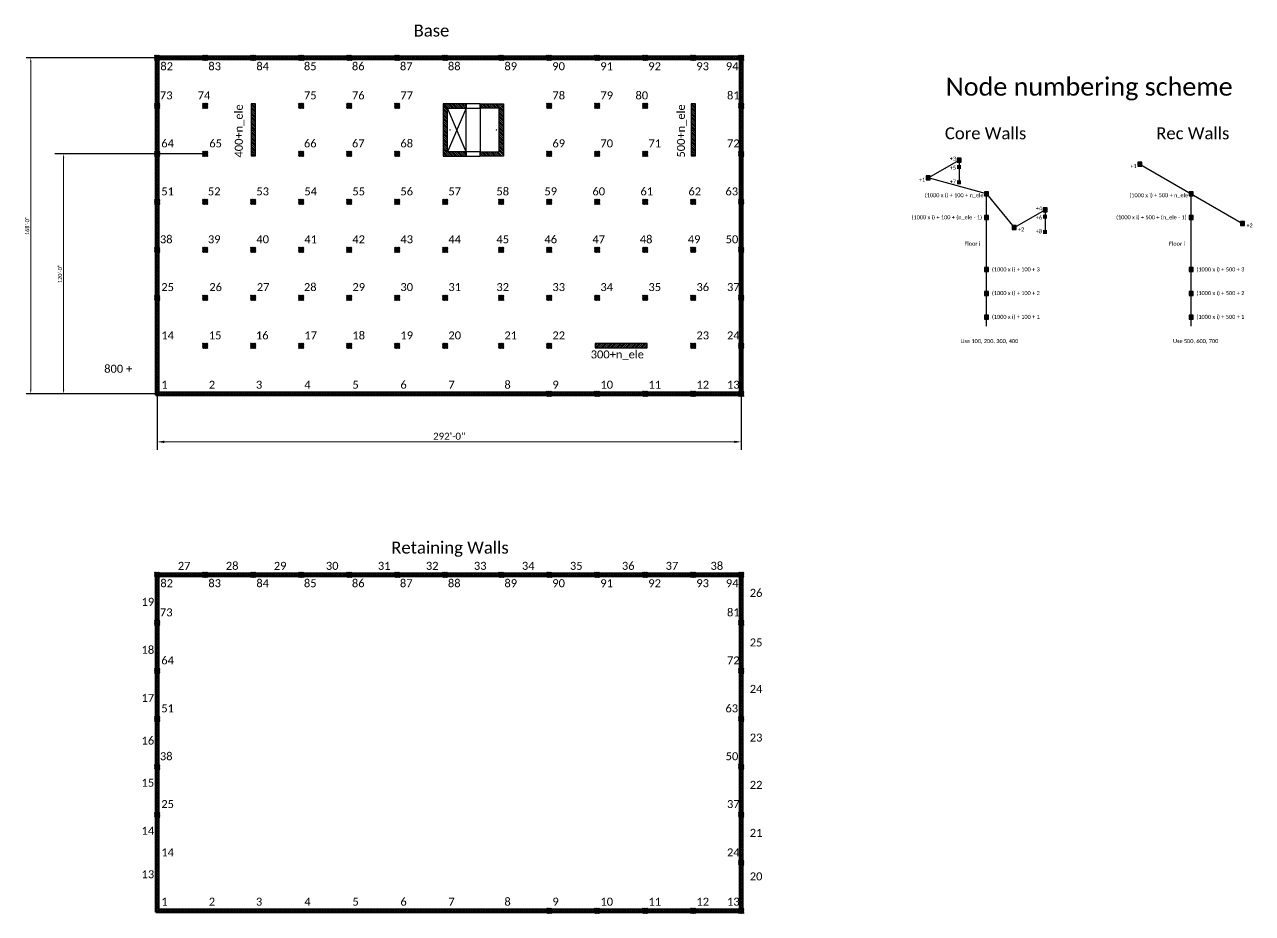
# Model space of a CAD drawing. Header units: inches. Extents: x -30573 to 11520, y -22457 to 4202.
# Drawn here: x -12051 to -4685, y -9743 to -4409 of the extents above; entities that cross this region are included whole.
import ezdxf

# ---------------------------------------------------------------- set-up
doc = ezdxf.new("R2010")
doc.units = ezdxf.units.IN
doc.set_wipeout_variables(frame=1)
doc.header["$PDMODE"] = 35
doc.layers.get('Defpoints').update_dxf_attribs({"lineweight": 70})
for name, color, linetype, lineweight in [('CONCRETO1', 6, 'Continuous', 50), ('CONCRETO2', 5, 'Continuous', 30), ('CONCRETO3', 4, 'Continuous', 25), ('CONCRETO7', 8, 'Continuous', 9), ('LAMARILLO', 2, 'Continuous', 15), ('TEXTO', 1, 'Continuous', 13)]:
    doc.layers.add(name, color=color, linetype=linetype, lineweight=lineweight)
doc.styles.add('CopyA1_16', font='calibri.ttf', dxfattribs={"height": 24})
doc.styles.add('CopyA1_16_XL', font='calibri.ttf', dxfattribs={"height": 42})
doc.dimstyles.new('Copy-PONDERA1_16', dxfattribs={"dimscale": 0, "dimtxt": 24, "dimasz": 24, "dimexe": 1.25, "dimexo": 0.625, "dimgap": 9, "dimtad": 1, "dimdec": 1, "dimrnd": 0.5, "dimzin": 1, "dimdsep": 46, "dimlunit": 4, "dimtxsty": 'CopyA1_16', "dimcen": 0.5, "dimse1": 1, "dimse2": 1, "dimclrd": 256, "dimclrt": 256, "dimadec": 1, "dimazin": 0, "dimtfac": 1, "dimtdec": 1, "dimtmove": 0, "dimatfit": 3, "dimfxl": 1, "dimfrac": 2, "dimlwd": 13, "dimarcsym": 0})
doc.dimstyles.new('Copy-PONDERA1_16_XL', dxfattribs={"dimscale": 0, "dimtxt": 42, "dimasz": 42, "dimexe": 1.25, "dimexo": 0.625, "dimgap": 12, "dimtad": 1, "dimdec": 1, "dimrnd": 0.5, "dimzin": 1, "dimdsep": 46, "dimlunit": 4, "dimtxsty": 'CopyA1_16_XL', "dimcen": 0.5, "dimse1": 1, "dimse2": 1, "dimclrd": 256, "dimclrt": 256, "dimadec": 1, "dimazin": 0, "dimtfac": 1, "dimtdec": 1, "dimtmove": 0, "dimatfit": 3, "dimfxl": 1, "dimfrac": 2, "dimlwd": 13, "dimarcsym": 0})
pattern_1 = [(135, (-6079.526, -6720.769), (-5.61266, -5.61266), [])]

# ---------------------------------------------------------------- blocks, each defined once
blk = doc.blocks.new('C32x32')
blk.add_wipeout([(-16, -16), (16, -16), (16, 16), (-16, 16)]).dxf.layer = 'CONCRETO2'
at = {"layer": 'CONCRETO7'}
h = blk.add_hatch(dxfattribs=at)
h.set_pattern_fill('ANSI31', color=256)
h.set_pattern_definition([(45, (8374.7102, -1283.7708), (-2.245064, 2.245064), [])])
h.paths.add_polyline_path([(-16, -16), (16, -16), (16, 16), (-16, 16)])
blk = doc.blocks.new('*D53')
at = {"layer": 'Defpoints', "color": 0, "transparency": 16777216}
for p in [(-12013.5, -4609), (-12013.5, -4609), (-12013.5, -6625)]:
    blk.add_point(p, dxfattribs=at)
at = {"layer": 'TEXTO', "lineweight": 13, "transparency": 16777216}
blk.add_line((-12013.5, -6601), (-12013.5, -4633), dxfattribs=at)
at = {"layer": 'TEXTO', "transparency": 16777216}
for points in [[(-12017.5, -4633), (-12009.5, -4633), (-12013.5, -4609)], [(-12017.5, -6601), (-12009.5, -6601), (-12013.5, -6625)]]:
    blk.add_solid(points, dxfattribs=at)
at = {"layer": 'TEXTO', "transparency": 16777216, "insert": (-12034.8, -5617), "char_height": 24, "attachment_point": 5, "rotation": 90, "style": 'CopyA1_16'}
blk.add_mtext('168\'-0"', dxfattribs=at)
blk = doc.blocks.new('*D54')
at = {"layer": 'Defpoints', "color": 0, "transparency": 16777216}
for p in [(-11816.4, -5185), (-11816.4, -5185), (-11816.4, -6625)]:
    blk.add_point(p, dxfattribs=at)
at = {"layer": 'TEXTO', "lineweight": 13, "transparency": 16777216}
blk.add_line((-11816.4, -6601), (-11816.4, -5209), dxfattribs=at)
at = {"layer": 'TEXTO', "transparency": 16777216}
for points in [[(-11820.4, -5209), (-11812.4, -5209), (-11816.4, -5185)], [(-11820.4, -6601), (-11812.4, -6601), (-11816.4, -6625)]]:
    blk.add_solid(points, dxfattribs=at)
at = {"layer": 'TEXTO', "transparency": 16777216, "insert": (-11837.7, -5905), "char_height": 24, "attachment_point": 5, "rotation": 90, "style": 'CopyA1_16'}
blk.add_mtext('120\'-0"', dxfattribs=at)
blk = doc.blocks.new('*D1413')
at = {"layer": 'Defpoints', "color": 0, "transparency": 16777216}
for p in [(-11255, -6913.3), (-7751, -6913.3), (-7751, -6913.3)]:
    blk.add_point(p, dxfattribs=at)
at = {"layer": 'LAMARILLO', "lineweight": 13, "transparency": 16777216}
blk.add_line((-11213, -6913.3), (-7793, -6913.3), dxfattribs=at)
at = {"layer": 'LAMARILLO', "transparency": 16777216}
for points in [[(-11213, -6906.3), (-11213, -6920.3), (-11255, -6913.3)], [(-7793, -6906.3), (-7793, -6920.3), (-7751, -6913.3)]]:
    blk.add_solid(points, dxfattribs=at)
at = {"layer": 'LAMARILLO', "transparency": 16777216, "insert": (-9503, -6879.8), "char_height": 42, "attachment_point": 5, "style": 'CopyA1_16_XL'}
blk.add_mtext('292\'-0"', dxfattribs=at)

msp = doc.modelspace()

# ---------------------------------------------------------------- hatches: boundary and pattern name
at = {"layer": 'CONCRETO3'}
h = msp.add_hatch(color=256, dxfattribs=at)
h.dxf.hatch_style = 1
h.paths.add_polyline_path([(-6456.73, -5234.649), (-6432.73, -5234.649), (-6432.73, -5210.649), (-6456.73, -5210.649)])
h = msp.add_hatch(color=256, dxfattribs=at)
h.dxf.hatch_style = 1
h.paths.add_polyline_path([(-6456.73, -5276.266), (-6432.73, -5276.266), (-6432.73, -5252.266), (-6456.73, -5252.266)])
h = msp.add_hatch(color=256, dxfattribs=at)
h.dxf.hatch_style = 1
h.paths.add_polyline_path([(-5373.104, -5258.709), (-5349.104, -5258.709), (-5349.104, -5234.709), (-5373.104, -5234.709)])
h = msp.add_hatch(color=256, dxfattribs=at)
h.dxf.hatch_style = 1
h.paths.add_polyline_path([(-6641.85, -5341.529), (-6617.85, -5341.529), (-6617.85, -5317.529), (-6641.85, -5317.529)])
h = msp.add_hatch(color=256, dxfattribs=at)
h.dxf.hatch_style = 1
h.paths.add_polyline_path([(-6456.73, -5367.121), (-6432.73, -5367.121), (-6432.73, -5343.121), (-6456.73, -5343.121)])
h = msp.add_hatch(color=256, dxfattribs=at)
h.dxf.hatch_style = 1
h.paths.add_polyline_path([(-6291.362, -5437.004), (-6267.362, -5437.004), (-6267.362, -5413.004), (-6291.362, -5413.004)])
h = msp.add_hatch(color=256, dxfattribs=at)
h.dxf.hatch_style = 1
h.paths.add_polyline_path([(-5064.288, -5437.004), (-5040.288, -5437.004), (-5040.288, -5413.004), (-5064.288, -5413.004)])
h = msp.add_hatch(color=256, dxfattribs=at)
h.dxf.hatch_style = 1
h.paths.add_polyline_path([(-5940.874, -5532.479), (-5916.874, -5532.479), (-5916.874, -5508.479), (-5940.874, -5508.479)])
h = msp.add_hatch(color=256, dxfattribs=at)
h.dxf.hatch_style = 1
h.paths.add_polyline_path([(-5940.874, -5532.479), (-5916.874, -5532.479), (-5916.874, -5508.479), (-5940.874, -5508.479)])
h = msp.add_hatch(color=256, dxfattribs=at)
h.dxf.hatch_style = 1
h.paths.add_polyline_path([(-6291.362, -5579.4), (-6267.362, -5579.4), (-6267.362, -5555.4), (-6291.362, -5555.4)])
h = msp.add_hatch(color=256, dxfattribs=at)
h.dxf.hatch_style = 1
h.paths.add_polyline_path([(-5940.874, -5574.096), (-5916.874, -5574.096), (-5916.874, -5550.096), (-5940.874, -5550.096)])
h = msp.add_hatch(color=256, dxfattribs=at)
h.dxf.hatch_style = 1
h.paths.add_polyline_path([(-5064.288, -5579.4), (-5040.288, -5579.4), (-5040.288, -5555.4), (-5064.288, -5555.4)])
h = msp.add_hatch(color=256, dxfattribs=at)
h.dxf.hatch_style = 1
h.paths.add_polyline_path([(-4755.473, -5615.299), (-4731.473, -5615.299), (-4731.473, -5591.299), (-4755.473, -5591.299)])
h = msp.add_hatch(color=256, dxfattribs=at)
h.dxf.hatch_style = 1
h.paths.add_polyline_path([(-6125.994, -5639.359), (-6101.994, -5639.359), (-6101.994, -5615.359), (-6125.994, -5615.359)])
h = msp.add_hatch(color=256, dxfattribs=at)
h.dxf.hatch_style = 1
h.paths.add_polyline_path([(-5940.874, -5664.951), (-5916.874, -5664.951), (-5916.874, -5640.951), (-5940.874, -5640.951)])
h = msp.add_hatch(color=256, dxfattribs=at)
h.dxf.hatch_style = 1
h.paths.add_polyline_path([(-6291.362, -5891.921), (-6267.362, -5891.921), (-6267.362, -5867.921), (-6291.362, -5867.921)])
h = msp.add_hatch(color=256, dxfattribs=at)
h.dxf.hatch_style = 1
h.paths.add_polyline_path([(-5064.288, -5891.921), (-5040.288, -5891.921), (-5040.288, -5867.921), (-5064.288, -5867.921)])
h = msp.add_hatch(color=256, dxfattribs=at)
h.dxf.hatch_style = 1
h.paths.add_polyline_path([(-6291.362, -6034.317), (-6267.362, -6034.317), (-6267.362, -6010.317), (-6291.362, -6010.317)])
h = msp.add_hatch(color=256, dxfattribs=at)
h.dxf.hatch_style = 1
h.paths.add_polyline_path([(-5064.288, -6034.317), (-5040.288, -6034.317), (-5040.288, -6010.317), (-5064.288, -6010.317)])
h = msp.add_hatch(color=256, dxfattribs=at)
h.dxf.hatch_style = 1
h.paths.add_polyline_path([(-6291.362, -6176.713), (-6267.362, -6176.713), (-6267.362, -6152.713), (-6291.362, -6152.713)])
h = msp.add_hatch(color=256, dxfattribs=at)
h.dxf.hatch_style = 1
h.paths.add_polyline_path([(-5064.288, -6176.713), (-5040.288, -6176.713), (-5040.288, -6152.713), (-5064.288, -6152.713)])
at = {"layer": 'CONCRETO7'}
h = msp.add_hatch(dxfattribs=at)
h.set_pattern_fill('ANSI31', color=256, scale=2.5, angle=90)
h.set_pattern_definition([(135, (5770.481, 3000), (-5.61266, -5.61266), [])])
h.paths.add_polyline_path([(-11263.023, -6632.968), (-11263.023, -4600.968), (-7743.023, -4600.968), (-7743.023, -6632.968)])
h.paths.add_polyline_path([(-11247.023, -6616.968), (-11247.023, -4616.968), (-7759.023, -4616.968), (-7759.023, -6616.968)], flags=16)
h = msp.add_hatch(dxfattribs=at)
h.set_pattern_fill('ANSI31', color=256, scale=2.5, angle=90)
h.set_pattern_definition([(135, (-4342.0556, -19222.289), (-5.61266, -5.61266), [])])
h.paths.add_polyline_path([(-10692.023, -4884.968), (-10692.023, -5196.968), (-10666.023, -5196.968), (-10666.023, -4884.968)])
h = msp.add_hatch(dxfattribs=at)
h.set_pattern_fill('ANSI31', color=256, scale=2.5, angle=90)
h.set_pattern_definition(pattern_1)
h.paths.add_polyline_path([(-9401.023, -5171.968), (-9514.023, -5171.968), (-9514.023, -4909.968), (-9401.023, -4909.968), (-9401.023, -4883.968), (-9540.023, -4883.968), (-9540.023, -5197.968), (-9401.023, -5197.968)])
h = msp.add_hatch(dxfattribs=at)
h.set_pattern_fill('ANSI31', color=256, scale=2.5, angle=90)
h.set_pattern_definition(pattern_1)
h.paths.add_polyline_path([(-9317.023, -5171.968), (-9204.023, -5171.968), (-9204.023, -4909.968), (-9317.023, -4909.968), (-9317.023, -4883.968), (-9178.023, -4883.968), (-9178.023, -5197.968), (-9317.023, -5197.968)])
h = msp.add_hatch(dxfattribs=at)
h.set_pattern_fill('ANSI31', color=256, scale=2.5, angle=90)
h.set_pattern_definition([(135, (-1702.0556, -19222.289), (-5.61266, -5.61266), [])])
h.paths.add_polyline_path([(-8052.023, -4884.968), (-8052.023, -5196.968), (-8026.023, -5196.968), (-8026.023, -4884.968)])
h = msp.add_hatch(dxfattribs=at)
h.set_pattern_fill('ANSI31', color=256, scale=2.5)
h.set_pattern_definition([(45, (-22652.345, -12673.935), (-5.61266, 5.61266), [])])
h.paths.add_polyline_path([(-8315.023, -6323.968), (-8627.023, -6323.968), (-8627.023, -6349.968), (-8315.023, -6349.968)])
h = msp.add_hatch(dxfattribs=at)
h.set_pattern_fill('ANSI31', color=256, scale=2.5, angle=90)
h.set_pattern_definition([(135, (5770.481, -102.226), (-5.61266, -5.61266), [])])
h.paths.add_polyline_path([(-11263.023, -9735.194), (-11263.023, -7703.194), (-7743.023, -7703.194), (-7743.023, -9735.194)])
h.paths.add_polyline_path([(-11247.023, -9719.194), (-11247.023, -7719.194), (-7759.023, -7719.194), (-7759.023, -9719.194)], flags=16)

# ---------------------------------------------------------------- linework, layer by layer
at = {"layer": 'CONCRETO1'}
for points in [[(-11263.023, -6632.968), (-11263.023, -4600.968), (-7743.023, -4600.968), (-7743.023, -6632.968)], [(-11247.023, -6616.968), (-11247.023, -4616.968), (-7759.023, -4616.968), (-7759.023, -6616.968)], [(-11263.023, -9735.194), (-11263.023, -7703.194), (-7743.023, -7703.194), (-7743.023, -9735.194)], [(-11247.023, -9719.194), (-11247.023, -7719.194), (-7759.023, -7719.194), (-7759.023, -9719.194)]]:
    msp.add_lwpolyline(points, close=True, dxfattribs=at)
at = {"layer": 'CONCRETO3'}
for p, q in [((-11111.023, -4608.968), (-12041.535, -4608.968)), ((-9401.023, -5171.968), (-9514.023, -4909.968)), ((-9401.023, -4909.968), (-9514.023, -5171.968)), ((-9401.023, -5171.968), (-9401.023, -4909.968)), ((-9317.023, -4909.968), (-9317.023, -5171.968)), ((-10955.023, -5184.968), (-11868.596, -5184.968)), ((-7751.023, -5184.968), (-7751.023, -6960.386)), ((-6629.85, -5329.529), (-6444.73, -5222.649)), ((-6444.73, -5222.649), (-6444.73, -5356.467)), ((-5361.104, -5246.709), (-4743.473, -5603.299)), ((-6279.362, -5425.004), (-6629.85, -5329.529)), ((-6279.362, -6218.087), (-6279.362, -5425.004)), ((-6279.362, -5425.004), (-6113.994, -5627.359)), ((-5052.288, -6218.087), (-5052.288, -5425.004)), ((-6113.994, -5627.359), (-5928.874, -5520.479)), ((-5928.874, -5520.479), (-5928.874, -5654.297)), ((-6125.994, -5620.43), (-6113.994, -5627.359)), ((-11255.023, -6624.968), (-12041.535, -6624.968)), ((-11255.023, -6624.968), (-11255.023, -6960.386))]:
    msp.add_line(p, q, dxfattribs=at)
for points in [[(-10692.023, -4884.968), (-10692.023, -5196.968), (-10666.023, -5196.968), (-10666.023, -4884.968)], [(-9401.023, -5171.968), (-9514.023, -5171.968), (-9514.023, -4909.968), (-9401.023, -4909.968), (-9401.023, -4883.968), (-9540.023, -4883.968), (-9540.023, -5197.968), (-9401.023, -5197.968)], [(-9401.023, -4909.968), (-9317.023, -4909.968), (-9317.023, -4883.968), (-9401.023, -4883.968)], [(-9317.023, -5171.968), (-9204.023, -5171.968), (-9204.023, -4909.968), (-9317.023, -4909.968), (-9317.023, -4883.968), (-9178.023, -4883.968), (-9178.023, -5197.968), (-9317.023, -5197.968)], [(-8052.023, -4884.968), (-8052.023, -5196.968), (-8026.023, -5196.968), (-8026.023, -4884.968)], [(-9401.023, -5197.968), (-9317.023, -5197.968), (-9317.023, -5171.968), (-9401.023, -5171.968)], [(-6456.73, -5234.649), (-6432.73, -5234.649), (-6432.73, -5210.649), (-6456.73, -5210.649)], [(-5373.104, -5258.709), (-5349.104, -5258.709), (-5349.104, -5234.709), (-5373.104, -5234.709)], [(-6641.85, -5341.529), (-6617.85, -5341.529), (-6617.85, -5317.529), (-6641.85, -5317.529)], [(-6291.362, -5437.004), (-6267.362, -5437.004), (-6267.362, -5413.004), (-6291.362, -5413.004)], [(-5064.288, -5437.004), (-5040.288, -5437.004), (-5040.288, -5413.004), (-5064.288, -5413.004)], [(-5940.874, -5532.479), (-5916.874, -5532.479), (-5916.874, -5508.479), (-5940.874, -5508.479)], [(-5940.874, -5532.479), (-5916.874, -5532.479), (-5916.874, -5508.479), (-5940.874, -5508.479)], [(-6291.362, -5579.4), (-6267.362, -5579.4), (-6267.362, -5555.4), (-6291.362, -5555.4)], [(-5064.288, -5579.4), (-5040.288, -5579.4), (-5040.288, -5555.4), (-5064.288, -5555.4)], [(-4755.473, -5615.299), (-4731.473, -5615.299), (-4731.473, -5591.299), (-4755.473, -5591.299)], [(-6125.994, -5639.359), (-6101.994, -5639.359), (-6101.994, -5615.359), (-6125.994, -5615.359)], [(-6291.362, -5891.921), (-6267.362, -5891.921), (-6267.362, -5867.921), (-6291.362, -5867.921)], [(-5064.288, -5891.921), (-5040.288, -5891.921), (-5040.288, -5867.921), (-5064.288, -5867.921)], [(-6291.362, -6034.317), (-6267.362, -6034.317), (-6267.362, -6010.317), (-6291.362, -6010.317)], [(-5064.288, -6034.317), (-5040.288, -6034.317), (-5040.288, -6010.317), (-5064.288, -6010.317)], [(-6291.362, -6176.713), (-6267.362, -6176.713), (-6267.362, -6152.713), (-6291.362, -6152.713)], [(-5064.288, -6176.713), (-5040.288, -6176.713), (-5040.288, -6152.713), (-5064.288, -6152.713)], [(-8315.023, -6323.968), (-8627.023, -6323.968), (-8627.023, -6349.968), (-8315.023, -6349.968)]]:
    msp.add_lwpolyline(points, close=True, dxfattribs=at)
for p in [(-10679.023, -5040.968), (-9497.936, -5040.968), (-9220.11, -5040.968), (-8039.023, -5040.968), (-8471.023, -6336.968)]:
    msp.add_point(p, dxfattribs=at)
at = {"layer": 'LAMARILLO'}
msp.add_point((-11255.023, -6624.968), dxfattribs=at)

# ---------------------------------------------------------------- texts
at = {"layer": 'LAMARILLO', "char_height": 48, "attachment_point": 4, "style": 'CopyA1_16'}
for s, insert in [('27', (-11131.004, -7657.538)), ('28', (-10843.004, -7657.538)), ('29', (-10555.004, -7657.538)), ('30', (-10243.004, -7657.538)), ('31', (-9931.004, -7657.538)), ('32', (-9643.004, -7657.538)), ('33', (-9355.004, -7657.538)), ('34', (-9067.004, -7657.538)), ('35', (-8779.004, -7657.538)), ('36', (-8467.004, -7657.538)), ('37', (-8204.804, -7657.538)), ('38', (-7935.549, -7657.538)), ('26', (-7700.022, -7819.658)), ('19', (-11348.623, -7873.336)), ('25', (-7700.022, -8117.329)), ('18', (-11348.623, -8161.336)), ('24', (-7700.022, -8395.658)), ('17', (-11348.623, -8449.336)), ('16', (-11348.623, -8706.019)), ('23', (-7700.022, -8688.141)), ('15', (-11348.623, -8959.015)), ('22', (-7700.022, -8971.658)), ('14', (-11348.623, -9247.015)), ('21', (-7700.022, -9259.658)), ('13', (-11348.623, -9508.314)), ('20', (-7700.022, -9520.957))]:
    msp.add_mtext(s, dxfattribs=dict(at, insert=insert))
at = {"layer": 'TEXTO', "attachment_point": 4, "style": 'CopyA1_16'}
for s, insert, char_height in [('Base', (-9716.847, -4445.481), 72), ('82', (-11235.989, -4659.527), 48), ('83', (-10947.989, -4659.527), 48), ('84', (-10659.989, -4659.527), 48), ('85', (-10374.716, -4659.527), 48), ('86', (-10086.716, -4659.527), 48), ('87', (-9798.716, -4659.527), 48), ('88', (-9510.716, -4659.527), 48), ('89', (-9171.989, -4659.527), 48), ('90', (-8884.739, -4659.527), 48), ('91', (-8596.739, -4659.527), 48), ('92', (-8308.739, -4659.527), 48), ('93', (-8020.739, -4659.527), 48), ('94', (-7843.262, -4659.527), 48), ('Node numbering scheme', (-6524.969, -4796.246), 108), ('73', (-11238.592, -4834.437), 48), ('74', (-11012.053, -4834.437), 48), ('75', (-10374.592, -4834.437), 48), ('76', (-10086.592, -4834.437), 48), ('77', (-9795.989, -4834.437), 48), ('78', (-8883.989, -4834.437), 48), ('79', (-8595.989, -4834.437), 48), ('80', (-8385.667, -4834.437), 48), ('81', (-7836.701, -4834.437), 48), ('Core Walls', (-6529.782, -5061.903), 72), ('Rec Walls', (-5261.81, -5061.903), 72), ('64', (-11230.284, -5122.437), 48), ('65', (-10942.284, -5122.437), 48), ('66', (-10374.592, -5122.437), 48), ('67', (-10086.592, -5122.437), 48), ('68', (-9795.989, -5122.437), 48), ('69', (-8883.989, -5122.437), 48), ('70', (-8595.989, -5122.437), 48), ('71', (-8307.989, -5122.437), 48), ('72', (-7836.701, -5122.437), 48), ('+3', (-6500.511, -5213.877), 24), ('+5', (-6500.511, -5268.442), 24), ('+1', (-5416.788, -5258.069), 24), ('+1', (-6685.535, -5340.889), 24), ('+7', (-6500.511, -5351.675), 24), ('51', (-11230.284, -5410.437), 48), ('52', (-10950.592, -5410.437), 48), ('53', (-10659.989, -5410.437), 48), ('54', (-10371.989, -5410.437), 48), ('55', (-10083.989, -5410.437), 48), ('56', (-9795.989, -5410.437), 48), ('57', (-9507.989, -5410.437), 48), ('58', (-9219.989, -5410.437), 48), ('59', (-8931.989, -5410.437), 48), ('60', (-8643.989, -5410.437), 48), ('61', (-8355.989, -5410.437), 48), ('62', (-8067.989, -5410.437), 48), ('63', (-7845.946, -5410.437), 48), ('(1000 x i) + 100 + n_ele', (-6649.854, -5435.866), 24), ('(1000 x i) + 500 + n_ele', (-5422.781, -5435.866), 24), ('+4', (-5984.654, -5511.707), 24), ('(1000 x i) + 100 + (n_ele - 1)', (-6729.194, -5568.153), 24), ('+6', (-5984.654, -5566.271), 24), ('(1000 x i) + 500 + (n_ele - 1)', (-5502.12, -5568.153), 24), ('38', (-11238.592, -5697.896), 48), ('46', (-8931.989, -5697.896), 48), ('48', (-8359.854, -5697.896), 48), ('+2', (-6091.128, -5638.719), 24), ('+8', (-5984.654, -5649.505), 24), ('+2', (-4720.606, -5614.659), 24), ('39', (-10950.592, -5697.896), 48), ('40', (-10659.989, -5697.896), 48), ('41', (-10371.989, -5697.896), 48), ('42', (-10083.989, -5697.896), 48), ('43', (-9795.989, -5697.896), 48), ('44', (-9507.989, -5697.896), 48), ('45', (-9219.989, -5697.896), 48), ('47', (-8643.989, -5697.896), 48), ('49', (-8071.854, -5697.896), 48), ('50', (-7844.762, -5697.896), 48), ('Floor i', (-6411.997, -5724.416), 24), ('Floor i', (-5184.923, -5724.416), 24), ('(1000 x i) + 100 + 3', (-6247.305, -5880.922), 24), ('(1000 x i) + 500 + 3', (-5020.231, -5880.922), 24), ('25', (-11230.284, -5984.728), 48), ('26', (-10942.284, -5984.728), 48), ('27', (-10657.312, -5984.728), 48), ('28', (-10374.592, -5984.728), 48), ('29', (-10083.989, -5984.728), 48), ('30', (-9795.989, -5984.728), 48), ('31', (-9507.989, -5984.728), 48), ('32', (-9219.989, -5984.728), 48), ('33', (-8883.989, -5984.728), 48), ('34', (-8595.989, -5984.728), 48), ('35', (-8307.989, -5984.728), 48), ('36', (-8019.989, -5984.728), 48), ('37', (-7836.701, -5984.728), 48), ('(1000 x i) + 100 + 2', (-6247.305, -6023.318), 24), ('(1000 x i) + 500 + 2', (-5020.231, -6023.318), 24), ('(1000 x i) + 100 + 1', (-6247.305, -6165.714), 24), ('(1000 x i) + 500 + 1', (-5020.231, -6165.714), 24), ('14', (-11230.284, -6274.58), 48), ('15', (-10945.312, -6274.58), 48), ('16', (-10662.592, -6274.58), 48), ('17', (-10371.989, -6274.58), 48), ('18', (-10083.989, -6274.58), 48), ('19', (-9795.989, -6274.58), 48), ('20', (-9507.989, -6274.58), 48), ('21', (-9171.989, -6274.58), 48), ('22', (-8883.989, -6274.58), 48), ('23', (-8019.989, -6274.58), 48), ('24', (-7836.701, -6274.58), 48), ('Use 100, 200, 300, 400', (-6435.934, -6311.133), 24), ('Use 500, 600, 700', (-5161.341, -6311.133), 24), ('300+n_ele', (-8654.356, -6393.507), 48), ('800 +', (-11572.821, -6474.686), 48), ('1', (-11230.284, -6570.47), 48), ('2', (-10945.312, -6570.47), 48), ('3', (-10662.592, -6570.47), 48), ('4', (-10371.989, -6570.47), 48), ('5', (-10083.989, -6570.47), 48), ('6', (-9795.989, -6570.47), 48), ('7', (-9507.989, -6570.47), 48), ('8', (-9171.989, -6570.47), 48), ('9', (-8883.989, -6570.47), 48), ('10', (-8595.989, -6570.47), 48), ('11', (-8307.989, -6570.47), 48), ('12', (-8019.989, -6570.47), 48), ('13', (-7836.701, -6570.47), 48), ('Retaining Walls', (-9850.949, -7557.426), 72), ('82', (-11235.989, -7761.754), 48), ('83', (-10947.989, -7761.754), 48), ('84', (-10659.989, -7761.754), 48), ('85', (-10374.716, -7761.754), 48), ('86', (-10086.716, -7761.754), 48), ('87', (-9798.716, -7761.754), 48), ('88', (-9510.716, -7761.754), 48), ('89', (-9171.989, -7761.754), 48), ('90', (-8884.739, -7761.754), 48), ('91', (-8596.739, -7761.754), 48), ('92', (-8308.739, -7761.754), 48), ('93', (-8020.739, -7761.754), 48), ('94', (-7843.262, -7761.754), 48), ('73', (-11238.592, -7936.663), 48), ('81', (-7836.701, -7936.663), 48), ('64', (-11230.284, -8224.663), 48), ('72', (-7836.701, -8224.663), 48), ('51', (-11230.284, -8512.663), 48), ('63', (-7845.946, -8512.663), 48), ('38', (-11238.592, -8800.123), 48), ('50', (-7844.762, -8800.123), 48), ('25', (-11230.284, -9086.955), 48), ('37', (-7836.701, -9086.955), 48), ('14', (-11230.284, -9376.806), 48), ('24', (-7836.701, -9376.806), 48), ('1', (-11230.284, -9672.696), 48), ('2', (-10945.312, -9672.696), 48), ('3', (-10662.592, -9672.696), 48), ('4', (-10371.989, -9672.696), 48), ('5', (-10083.989, -9672.696), 48), ('6', (-9795.989, -9672.696), 48), ('7', (-9507.989, -9672.696), 48), ('8', (-9171.989, -9672.696), 48), ('9', (-8883.989, -9672.696), 48), ('10', (-8595.989, -9672.696), 48), ('11', (-8307.989, -9672.696), 48), ('12', (-8019.989, -9672.696), 48), ('13', (-7836.701, -9672.696), 48)]:
    msp.add_mtext(s, dxfattribs=dict(at, insert=insert, char_height=char_height))
at = {"layer": 'TEXTO', "char_height": 48, "attachment_point": 4, "rotation": 90, "style": 'CopyA1_16'}
for s, insert in [('400+n_ele', (-10760.337, -5207.217)), ('500+n_ele', (-8108.012, -5207.217))]:
    msp.add_mtext(s, dxfattribs=dict(at, insert=insert))

# ---------------------------------------------------------------- dimensions: what is measured, and where the dimension line sits
at = {"layer": 'LAMARILLO'}
dim = msp.add_aligned_dim(p1=(-11255.023, -6913.32), p2=(-7751.023, -6913.32), distance=0, dimstyle='Copy-PONDERA1_16_XL', override={"dimscale": 1}, dxfattribs=at)
dim.commit()
dim.dimension.update_dxf_attribs({"geometry": '*D1413', "text_midpoint": (-9503.023, -6879.803)})
at = {"layer": 'TEXTO'}
for p1, p2, picture, middle in [((-12013.518, -6624.968), (-12013.518, -4608.968), '*D53', (-12034.814, -5616.968)), ((-11816.396, -6624.968), (-11816.396, -5184.968), '*D54', (-11837.692, -5904.968))]:
    dim = msp.add_aligned_dim(p1=p1, p2=p2, distance=0, dimstyle='Copy-PONDERA1_16', override={"dimscale": 1}, dxfattribs=at)
    dim.commit()
    dim.dimension.update_dxf_attribs({"geometry": picture, "text_midpoint": middle})

# ---------------------------------------------------------------- next in the draw order: block references
for p in [(-11255.023, -4608.968), (-10967.023, -4608.968), (-10679.023, -4608.968), (-10391.023, -4608.968), (-10103.023, -4608.968), (-9815.023, -4608.968), (-9527.023, -4608.968), (-9191.023, -4608.968), (-8903.023, -4608.968), (-8615.023, -4608.968), (-8327.023, -4608.968), (-8039.023, -4608.968), (-7751.023, -4608.968), (-11255.023, -4896.968), (-10967.023, -4896.968), (-10391.023, -4896.968), (-10103.023, -4896.968), (-9815.023, -4896.968), (-8903.023, -4896.968), (-8615.023, -4896.968), (-8327.023, -4896.968), (-7751.023, -4896.968), (-11255.023, -5184.968), (-10967.023, -5184.968), (-10391.023, -5184.968), (-10103.023, -5184.968), (-9815.023, -5184.968), (-8903.023, -5184.968), (-8615.023, -5184.968), (-8327.023, -5184.968), (-7751.023, -5184.968), (-11255.023, -5472.968), (-10967.023, -5472.968), (-10679.023, -5472.968), (-10391.023, -5472.968), (-10103.023, -5472.968), (-9815.023, -5472.968), (-9527.023, -5472.968), (-9191.023, -5472.968), (-8903.023, -5472.968), (-8615.023, -5472.968), (-8327.023, -5472.968), (-8039.023, -5472.968), (-7751.023, -5472.968), (-11255.023, -5760.968), (-10967.023, -5760.968), (-10679.023, -5760.968), (-10391.023, -5760.968), (-10103.023, -5760.968), (-9815.023, -5760.968), (-9527.023, -5760.968), (-9191.023, -5760.968), (-8903.023, -5760.968), (-8615.023, -5760.968), (-8327.023, -5760.968), (-8039.023, -5760.968), (-7751.023, -5760.968), (-11255.023, -6048.968), (-10967.023, -6048.968), (-10679.023, -6048.968), (-10391.023, -6048.968), (-10103.023, -6048.968), (-9815.023, -6048.968), (-9527.023, -6048.968), (-9191.023, -6048.968), (-8903.023, -6048.968), (-8615.023, -6048.968), (-8327.023, -6048.968), (-8039.023, -6048.968), (-7751.023, -6048.968), (-10967.023, -6336.968), (-10679.023, -6336.968), (-10391.023, -6336.968), (-10103.023, -6336.968), (-9815.023, -6336.968), (-9527.023, -6336.968), (-9191.023, -6336.968), (-8903.023, -6336.968), (-8039.023, -6336.968), (-7751.023, -6336.968), (-8903.023, -6624.968), (-8615.023, -6624.968), (-8327.023, -6624.968), (-8039.023, -6624.968), (-7751.023, -6624.968), (-11255.023, -7711.194), (-10967.023, -7711.194), (-10679.023, -7711.194), (-10391.023, -7711.194), (-10103.023, -7711.194), (-9815.023, -7711.194), (-9527.023, -7711.194), (-9191.023, -7711.194), (-8903.023, -7711.194), (-8615.023, -7711.194), (-8327.023, -7711.194), (-8039.023, -7711.194), (-7751.023, -7711.194), (-11255.023, -7999.194), (-7751.023, -7999.194), (-11255.023, -8287.194), (-7751.023, -8287.194), (-11255.023, -8575.194), (-7751.023, -8575.194), (-11255.023, -8863.194), (-7751.023, -8863.194), (-11255.023, -9151.194), (-7751.023, -9151.194), (-7751.023, -9439.194), (-8903.023, -9727.194), (-8615.023, -9727.194), (-8327.023, -9727.194), (-8039.023, -9727.194), (-7751.023, -9727.194)]:
    msp.add_blockref('C32x32', p, dxfattribs=at)

doc.saveas('drawing.dxf')
